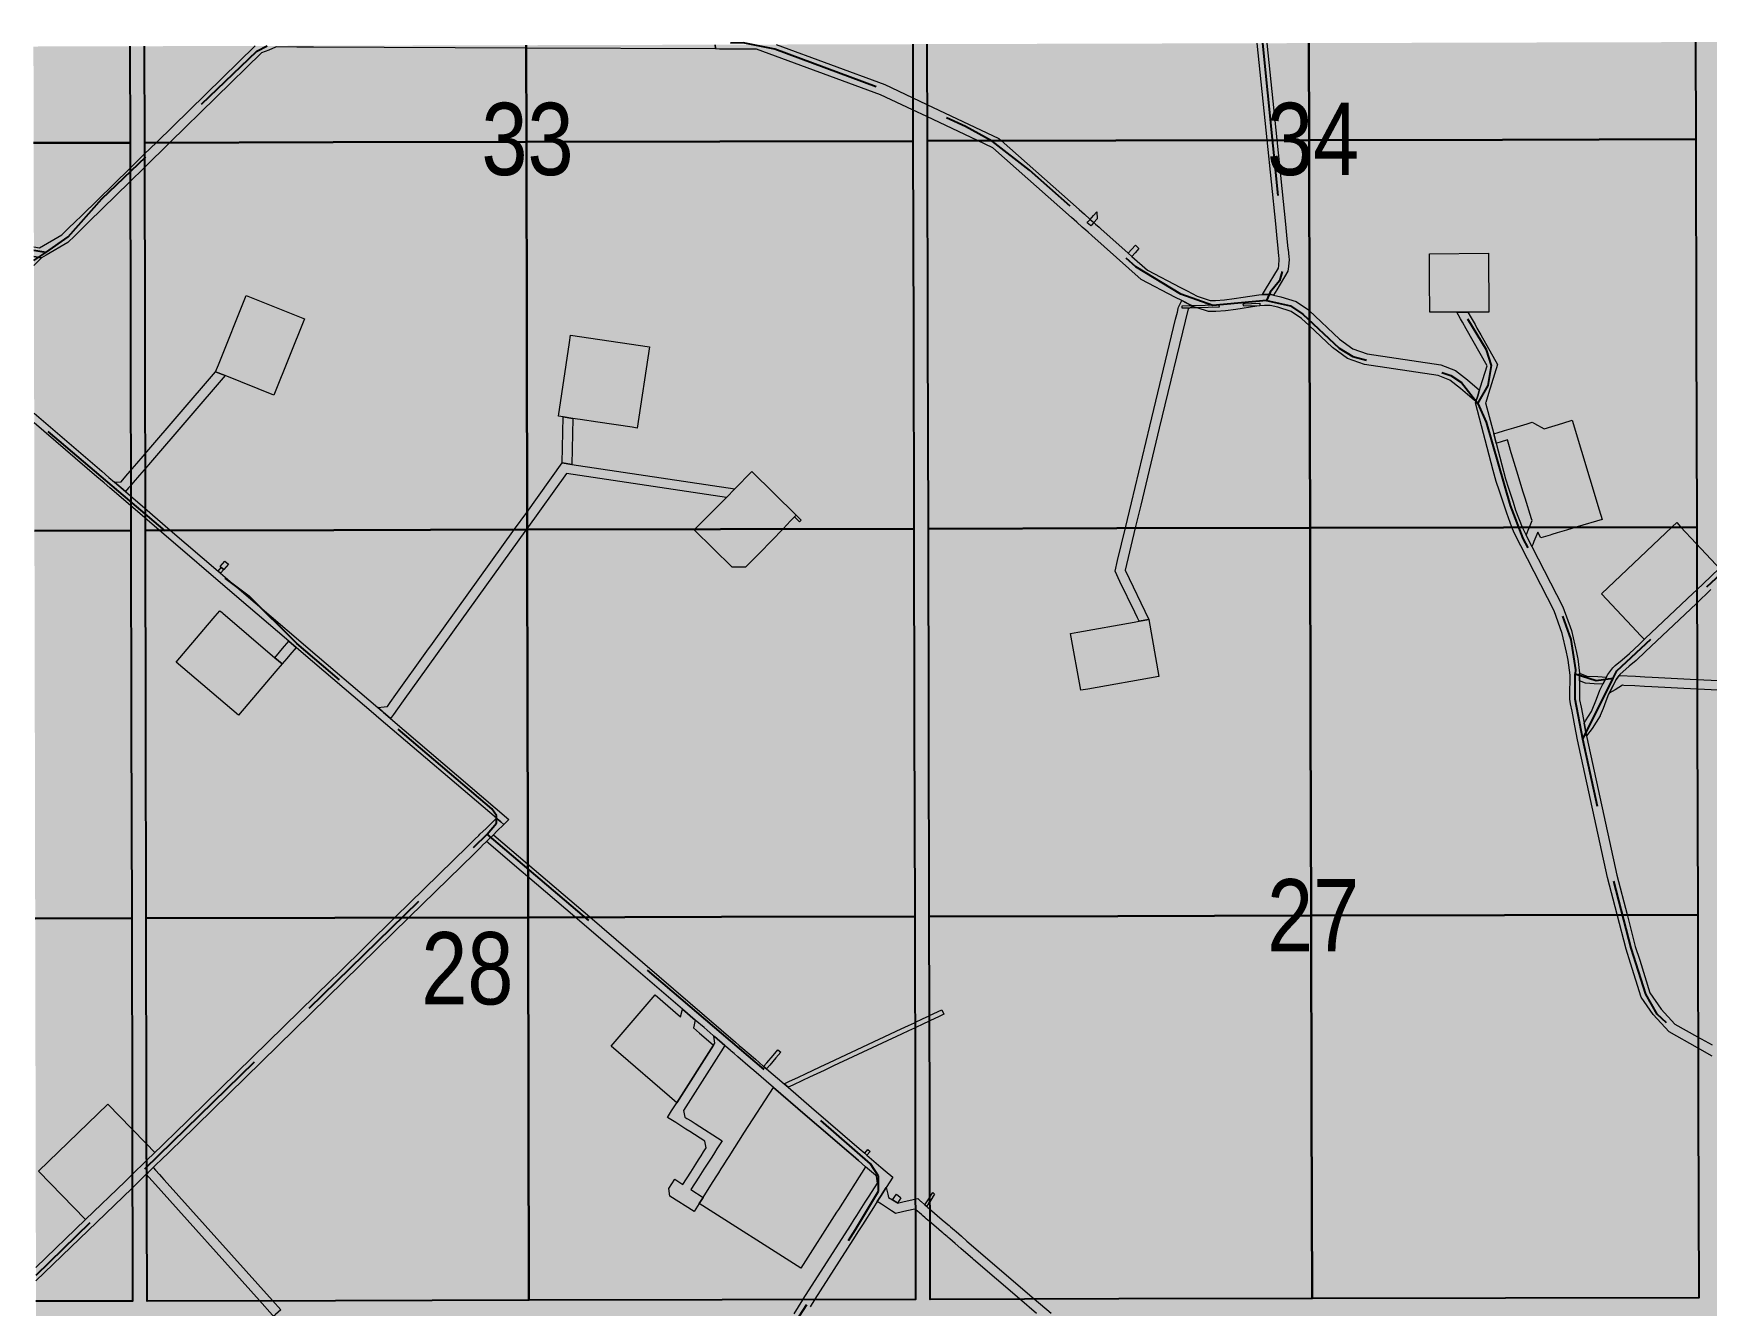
# Model space of a CAD drawing. Extents: x 408473 to 428843, y 6046006 to 6059852.
# Drawn here: x 423449.5 to 423796.2, y 6050991.9 to 6051255.6 of the extents above; entities that cross this region are included whole.
import ezdxf

# ---------------------------------------------------------------- set-up
doc = ezdxf.new("R2010")
doc.units = 0
doc.header["$LTSCALE"] = 5
doc.linetypes.add('DASHED2', pattern=[9.525, 6.35, -3.175])
doc.layers.add('AS-ROUTEMAP', color=35, linetype='Continuous', lineweight=0)
for name, color, linetype in [('Quarters', 8, 'Continuous'), ('RoadSeg', 57, 'DASHED2'), ('S-7', 6, 'Continuous')]:
    doc.layers.add(name, color=color, linetype=linetype)
doc.layers.add('ROUTE-MAP-BACKGROUND-H', color=7, linetype='Continuous', true_color=0xf0ebff)
doc.styles.add('120', font='ARIALN.TTF', dxfattribs={"height": 13})

msp = doc.modelspace()

# ---------------------------------------------------------------- hatches: boundary and pattern name
at = {"layer": 'ROUTE-MAP-BACKGROUND-H'}
h = msp.add_hatch(color=256, dxfattribs=at)
h.dxf.hatch_style = 1
h.paths.add_polyline_path([(423449.458, 6051252.874), (424462.715, 6051255.579), (424466.576, 6050327.645), (423451.314, 6050324.905)])

# ---------------------------------------------------------------- linework, layer by layer
at = {"layer": 'AS-ROUTEMAP', "flags": 128}
for points in [[(423449.541, 6051211.348), (423450.735, 6051211.154), (423455.367, 6051213.862), (423456.806, 6051215.27), (423458.05, 6051216.486), (423459.478, 6051217.883), (423469.403, 6051227.593), (423471.723, 6051229.862), (423472.411, 6051230.535), (423474.942, 6051233.011), (423495.372, 6051252.997)], [(423590.748, 6051253.252), (423590.763, 6051252.989), (423590.779, 6051252.707), (423590.799, 6051252.36), (423551.464, 6051252.545), (423507.509, 6051252.752), (423505.511, 6051252.762), (423504.013, 6051252.769), (423499.816, 6051252.789), (423499.626, 6051252.712), (423498.232, 6051252.147), (423496.745, 6051251.545), (423477.805, 6051233.017), (423472.417, 6051227.746), (423469.409, 6051224.803), (423460.876, 6051216.456), (423459.448, 6051215.059), (423458.028, 6051213.669), (423456.588, 6051212.261), (423452.115, 6051209.646), (423451.107, 6051209.059), (423449.545, 6051209.321)], [(423603.343, 6051253.285), (423625.88, 6051245.003), (423631.589, 6051242.299), (423634.606, 6051240.87), (423649.536, 6051233.799), (423649.991, 6051233.396), (423666.133, 6051219.092), (423667.255, 6051218.097), (423668.379, 6051217.102), (423668.439, 6051217.049), (423669.13, 6051216.435), (423669.193, 6051216.382), (423669.539, 6051216.076), (423670.283, 6051215.416), (423670.677, 6051215.071), (423676.347, 6051210.044), (423677.095, 6051209.382), (423680.35, 6051206.5), (423687.182, 6051202.901), (423688.522, 6051202.221), (423690.646, 6051201.11), (423693.327, 6051200.252), (423694.4, 6051200.237), (423696.27, 6051200.371), (423698.267, 6051200.621), (423700.145, 6051200.941), (423703.423, 6051201.434), (423704.126, 6051201.445), (423705.983, 6051201.472), (423706.449, 6051201.366), (423707.94, 6051201.026), (423711.12, 6051200.013), (423713.693, 6051198.294), (423713.813, 6051198.181), (423720.133, 6051192.231), (423722.845, 6051190.242), (423725.84, 6051189.186), (423741.147, 6051186.895), (423744.153, 6051185.737), (423746.654, 6051183.776), (423749.122, 6051181.667), (423749.079, 6051181.53), (423748.752, 6051180.479), (423748.383, 6051179.295), (423747.636, 6051179.935), (423745.208, 6051182.008), (423743.013, 6051183.729), (423740.561, 6051184.674), (423725.287, 6051186.96), (423721.767, 6051188.201), (423718.669, 6051190.472), (423713.821, 6051195.037), (423712.265, 6051196.501), (423710.12, 6051197.935), (423707.339, 6051198.821), (423705.743, 6051199.184), (423704.591, 6051199.167), (423703.592, 6051199.152), (423702.951, 6051199.067), (423698.604, 6051198.361), (423696.493, 6051198.097), (423694.466, 6051197.952), (423692.97, 6051197.973), (423690.641, 6051198.716), (423689.749, 6051198.996), (423689.413, 6051199.176), (423687.464, 6051200.214), (423686.119, 6051200.881), (423679.046, 6051204.602), (423668.757, 6051213.721), (423668.013, 6051214.381), (423667.552, 6051214.785), (423666.805, 6051215.45), (423665.682, 6051216.446), (423664.561, 6051217.438), (423648.268, 6051231.869), (423645.062, 6051233.386), (423634.612, 6051238.335), (423631.595, 6051239.754), (423624.997, 6051242.881), (423599.323, 6051252.32), (423591.6, 6051252.356), (423590.799, 6051252.36), (423590.779, 6051252.707), (423590.763, 6051252.989), (423590.748, 6051253.252)], [(423705.085, 6051253.557), (423707.128, 6051233.523), (423708.909, 6051216.049), (423709.216, 6051213.038), (423709.42, 6051211.031), (423709.445, 6051210.787), (423709.6, 6051209.267), (423709.652, 6051208.763), (423709.515, 6051207.27), (423709.417, 6051206.302), (423707.101, 6051202.451), (423706.449, 6051201.366), (423705.983, 6051201.472), (423704.129, 6051201.445), (423704.775, 6051202.496), (423707.467, 6051206.902), (423707.512, 6051207.461), (423707.644, 6051208.76), (423707.624, 6051208.955), (423707.572, 6051209.462), (423707.417, 6051210.982), (423707.404, 6051211.108), (423707.2, 6051213.115), (423706.893, 6051216.126), (423705.119, 6051233.518), (423703.077, 6051253.551)], [(423449.545, 6051209.321), (423451.107, 6051209.059), (423449.549, 6051207.508)], [(423797.356, 6051043.655), (423794.337, 6051045.343), (423788.424, 6051048.649), (423785.103, 6051052.224), (423782.633, 6051055.837), (423780.439, 6051062.898), (423779.496, 6051065.794), (423777.648, 6051072.952), (423775.662, 6051080.646), (423769.433, 6051109.212), (423768.886, 6051112.073), (423768.595, 6051113.592), (423768.305, 6051115.104), (423768.015, 6051116.623), (423767.828, 6051117.597), (423767.835, 6051118.194), (423767.883, 6051122.602), (423767.535, 6051125.668), (423767.375, 6051126.371), (423767.145, 6051127.375), (423766.286, 6051131.2), (423764.588, 6051135.917), (423756.287, 6051152.111), (423755.847, 6051153.266), (423754.759, 6051156.125), (423753.725, 6051159.277), (423753.26, 6051160.697), (423752.587, 6051162.693), (423751.977, 6051165.018), (423748.302, 6051179.022), (423748.386, 6051179.29), (423748.755, 6051180.475), (423749.083, 6051181.527), (423749.125, 6051181.661), (423749.337, 6051182.343), (423750.7, 6051186.721), (423746.395, 6051194.353), (423745.601, 6051195.762), (423745.204, 6051196.466), (423744.429, 6051197.844), (423746.729, 6051197.844), (423747.407, 6051196.64), (423748.196, 6051195.239), (423748.593, 6051194.534), (423749.386, 6051193.125), (423752.864, 6051186.951), (423750.991, 6051180.933), (423750.408, 6051179.065), (423750.393, 6051179.014), (423752.075, 6051172.584), (423752.579, 6051170.65), (423754.498, 6051163.278), (423755.14, 6051161.309), (423755.608, 6051159.873), (423756.077, 6051158.436), (423756.606, 6051156.811), (423757.959, 6051153.271), (423758.083, 6051152.947), (423758.782, 6051151.586), (423759.983, 6051149.248), (423766.404, 6051136.762), (423768.194, 6051131.811), (423769.219, 6051127.277), (423769.447, 6051126.265), (423769.513, 6051125.974), (423769.863, 6051123.002), (423769.881, 6051122.641), (423769.868, 6051121.392), (423769.843, 6051119.137), (423769.829, 6051117.775), (423769.881, 6051117.5), (423770.172, 6051115.981), (423770.461, 6051114.469), (423770.752, 6051112.95), (423770.878, 6051112.28), (423771.326, 6051109.932), (423771.353, 6051109.795), (423771.385, 6051109.638), (423777.606, 6051081.108), (423779.71, 6051072.956), (423781.417, 6051066.345), (423782.347, 6051063.491), (423784.452, 6051056.716), (423786.753, 6051053.351), (423789.608, 6051050.277), (423794.331, 6051047.635), (423797.349, 6051045.947)], [(423449.61, 6051176.859), (423463.595, 6051164.854), (423465.111, 6051163.552), (423466.244, 6051162.58), (423468.523, 6051160.624), (423469.538, 6051159.753), (423472.557, 6051157.162), (423477.804, 6051152.657), (423487.719, 6051144.146), (423488.249, 6051143.691), (423492.589, 6051139.966), (423504.883, 6051129.471), (423506.403, 6051128.174), (423520.804, 6051115.882), (423521.7, 6051115.117), (423521.943, 6051114.91), (423523.467, 6051113.609), (423547.991, 6051092.676), (423546.916, 6051091.623), (423546.289, 6051092.158), (423545.52, 6051092.815), (423545.39, 6051092.925), (423521.065, 6051113.686), (423519.921, 6051114.662), (423505.429, 6051127.032), (423503.909, 6051128.329), (423502.389, 6051129.627), (423491.615, 6051138.827), (423475.509, 6051152.652), (423472.561, 6051155.182), (423469.542, 6051157.773), (423465.272, 6051161.438), (423464.135, 6051162.414), (423462.619, 6051163.715), (423449.614, 6051174.878)], [(423797.094, 6051140.307), (423794.088, 6051137.462), (423784.641, 6051128.52), (423783.553, 6051127.49), (423781.6, 6051125.643), (423780.169, 6051124.416), (423778.228, 6051122.754), (423778.044, 6051122.517), (423777.423, 6051121.671), (423776.811, 6051120.467), (423775.981, 6051118.838), (423775.88, 6051118.636), (423775.305, 6051117.164), (423774.733, 6051115.699), (423774.151, 6051114.229), (423774.136, 6051114.169), (423772.47, 6051111.55), (423772.47, 6051111.55), (423771.309, 6051110.033), (423770.879, 6051112.281), (423770.807, 6051112.656), (423771.098, 6051113.113), (423772.344, 6051115.07), (423772.479, 6051115.417), (423773.203, 6051117.271), (423773.777, 6051118.741), (423774.058, 6051119.461), (423774.683, 6051120.688), (423775.442, 6051122.18), (423775.668, 6051122.634), (423775.719, 6051122.729), (423776.759, 6051124.125), (423777.11, 6051124.425), (423777.273, 6051124.564), (423778.709, 6051125.793), (423780.23, 6051127.093), (423782.188, 6051128.947), (423783.277, 6051129.977), (423783.466, 6051130.156), (423793.395, 6051139.555), (423794.08, 6051140.204), (423797.086, 6051143.049)], [(423449.964, 6050999.808), (423460.247, 6051009.748), (423468.434, 6051017.663), (423469.817, 6051019), (423472.825, 6051021.906), (423474.615, 6051023.636), (423475.959, 6051024.935), (423476.323, 6051025.286), (423477.033, 6051025.982), (423478.462, 6051027.381), (423511.122, 6051059.365), (423512.576, 6051060.788), (423524.43, 6051072.398), (423539.493, 6051087.15), (423540.952, 6051088.579), (423541.776, 6051089.386), (423541.992, 6051089.597), (423543.241, 6051090.822), (423543.957, 6051091.522), (423545.39, 6051092.925), (423545.52, 6051092.815), (423546.289, 6051092.158), (423546.916, 6051091.623), (423545.483, 6051090.219), (423544.767, 6051089.518), (423543.699, 6051088.472), (423543.595, 6051088.37), (423543.334, 6051088.115), (423542.394, 6051087.194), (423542.283, 6051087.085), (423540.826, 6051085.658), (423527.292, 6051072.405), (423479.804, 6051025.888), (423478.375, 6051024.488), (423477.715, 6051023.855), (423477.299, 6051023.445), (423476.222, 6051022.407), (423474.635, 6051020.875), (423474.279, 6051020.531), (423473.983, 6051020.246), (423473.2, 6051019.49), (423472.831, 6051019.133), (423472.155, 6051018.481), (423469.823, 6051016.226), (423449.97, 6050997.034)], [(423607.09, 6050990.209), (423608.919, 6050993.112), (423608.993, 6050993.227), (423618.762, 6051008.517), (423619.568, 6051009.779), (423620.085, 6051010.589), (423621.831, 6051013.33), (423622.635, 6051014.593), (423624.372, 6051017.319), (423624.156, 6051018.784), (423623.985, 6051018.931), (423621.917, 6051020.705), (423620.44, 6051021.972), (423619.303, 6051022.947), (423618.023, 6051024.046), (423615.042, 6051026.606), (423609.399, 6051031.454), (423602.789, 6051037.143), (423598.743, 6051040.626), (423597.978, 6051041.285), (423595.405, 6051043.5), (423594.641, 6051044.158), (423594.036, 6051044.679), (423593.877, 6051044.819), (423592.854, 6051045.726), (423592.731, 6051045.832), (423590.567, 6051047.695), (423590.444, 6051047.801), (423590.321, 6051047.906), (423588.427, 6051049.533), (423586.589, 6051051.112), (423583.939, 6051053.389), (423571.423, 6051064.144), (423561.653, 6051072.48), (423551.836, 6051080.858), (423550.534, 6051081.969), (423543.83, 6051087.691), (423543.759, 6051087.752), (423543.334, 6051088.115), (423543.595, 6051088.37), (423543.699, 6051088.472), (423544.767, 6051089.518), (423544.893, 6051089.411), (423551.831, 6051083.489), (423564.724, 6051072.487), (423572.723, 6051065.661), (423594.961, 6051046.517), (423595.726, 6051045.859), (423596.491, 6051045.201), (423599.064, 6051042.986), (423599.829, 6051042.328), (423600.775, 6051041.512), (423601.381, 6051040.991), (423604.998, 6051037.878), (423605.827, 6051037.164), (423610.701, 6051032.969), (423620.604, 6051024.467), (423621.741, 6051023.491), (423622.195, 6051023.101), (423625.073, 6051020.638), (423625.986, 6051019.858), (423627.547, 6051018.533), (423626.202, 6051016.425), (423624.984, 6051014.516), (423624.327, 6051013.488), (423623.533, 6051012.243), (423621.266, 6051008.694), (423620.461, 6051007.431), (423619.262, 6051005.55), (423611.371, 6050993.232), (423610.385, 6050991.694)], [(423657.304, 6050990.318), (423653.805, 6050993.324), (423644.294, 6051001.492), (423644.038, 6051001.711), (423642.179, 6051003.307), (423641.615, 6051003.792), (423640.479, 6051004.768), (423639.342, 6051005.744), (423639.033, 6051006.01), (423638.775, 6051006.231), (423638.205, 6051006.721), (423637.896, 6051006.986), (423637.633, 6051007.212), (423636.497, 6051008.188), (423635.15, 6051009.344), (423634.488, 6051009.912), (423634.23, 6051010.133), (423633.718, 6051010.572), (423633.481, 6051010.774), (423632.339, 6051011.755), (423632.186, 6051011.886), (423632.13, 6051011.933), (423630.445, 6051011.56), (423628.373, 6051011.101), (423628.135, 6051011.048), (423627.437, 6051011.493), (423627.272, 6051011.601), (423626.433, 6051012.147), (423625.169, 6051012.95), (423624.327, 6051013.488), (423624.984, 6051014.516), (423626.202, 6051016.425), (423626.507, 6051015.046), (423626.659, 6051014.358), (423627.502, 6051013.821), (423628.349, 6051013.286), (423628.349, 6051013.286), (423628.516, 6051013.181), (423629.901, 6051013.493), (423632.125, 6051013.98), (423632.698, 6051014.105), (423633.281, 6051013.603), (423633.432, 6051013.474), (423634.196, 6051012.817), (423634.575, 6051012.491), (423634.812, 6051012.288), (423635.144, 6051012.003), (423637.8, 6051009.707), (423638.565, 6051009.062), (423638.938, 6051008.729), (423639.199, 6051008.505), (423639.507, 6051008.24), (423640.335, 6051007.528), (423640.644, 6051007.262), (423641.781, 6051006.286), (423642.918, 6051005.311), (423656.865, 6050993.331), (423660.362, 6050990.325)]]:
    msp.add_lwpolyline(points, dxfattribs=at)
for points in [[(423668.716, 6051215.846), (423668.58, 6051215.693), (423668.49, 6051215.774), (423667.835, 6051216.359), (423667.972, 6051216.516), (423668.439, 6051217.047), (423669.142, 6051217.875), (423669.816, 6051218.615), (423669.904, 6051217.189), (423669.193, 6051216.379), (423668.716, 6051215.846)], [(423677.762, 6051210.122), (423677.094, 6051209.379), (423676.346, 6051210.041), (423677.02, 6051210.79), (423677.822, 6051211.681), (423678.564, 6051211.013), (423677.762, 6051210.122)], [(423750.972, 6051210.043), (423751.038, 6051197.839), (423747.875, 6051197.843), (423746.729, 6051197.844), (423744.428, 6051197.838), (423742.853, 6051197.835), (423742.351, 6051197.834), (423741.343, 6051197.824), (423738.842, 6051197.801), (423738.783, 6051204.461), (423738.77, 6051205.967), (423738.765, 6051206.469), (423738.752, 6051207.976), (423738.735, 6051209.916), (423750.972, 6051210.043)], [(423505.594, 6051196.418), (423499.274, 6051180.649), (423489.174, 6051184.696), (423487.215, 6051185.481), (423487.774, 6051186.877), (423493.533, 6051201.252), (423505.594, 6051196.418)], [(423680.612, 6051134.137), (423678.57, 6051133.774), (423678.224, 6051134.493), (423677.67, 6051135.642), (423674.594, 6051142.028), (423673.591, 6051144.111), (423674.129, 6051146.348), (423675.749, 6051153.09), (423677.005, 6051158.317), (423680.829, 6051174.223), (423686.148, 6051196.347), (423686.509, 6051197.85), (423686.69, 6051198.601), (423686.75, 6051198.852), (423686.883, 6051199.104), (423687.466, 6051200.21), (423689.406, 6051199.175), (423689.751, 6051198.991), (423689.055, 6051198.664), (423688.721, 6051198.508), (423682.771, 6051173.756), (423678.947, 6051157.85), (423677.804, 6051153.095), (423675.699, 6051144.336), (423680.612, 6051134.137)], [(423689.055, 6051198.664), (423687.503, 6051198.613), (423687.495, 6051199.113), (423689.415, 6051199.173), (423695.097, 6051199.362), (423695.133, 6051199.197), (423695.204, 6051198.866), (423690.641, 6051198.716), (423689.055, 6051198.664)], [(423703.592, 6051199.152), (423700.262, 6051199.043), (423700.228, 6051199.209), (423700.159, 6051199.539), (423703.585, 6051199.652), (423703.592, 6051199.152)], [(423577.1, 6051190.611), (423574.589, 6051173.804), (423573.562, 6051173.958), (423566.402, 6051175.033), (423562.728, 6051175.585), (423562.231, 6051175.659), (423561.235, 6051175.809), (423559.244, 6051176.107), (423558.254, 6051176.256), (423560.551, 6051191.564), (423560.774, 6051193.05), (423577.1, 6051190.611)], [(423469.173, 6051161.382), (423468.523, 6051160.624), (423466.244, 6051162.58), (423467.66, 6051162.682), (423468.634, 6051163.82), (423469.528, 6051164.864), (423469.934, 6051165.338), (423470.91, 6051166.475), (423472.21, 6051167.991), (423472.534, 6051168.369), (423487.215, 6051185.481), (423489.174, 6051184.696), (423473.727, 6051166.69), (423472.541, 6051165.307), (423472.426, 6051165.174), (423471.45, 6051164.036), (423470.149, 6051162.52), (423469.534, 6051161.803), (423469.173, 6051161.382)], [(423559.039, 6051166.557), (423559.244, 6051176.107), (423561.235, 6051175.809), (423561.03, 6051166.258), (423559.039, 6051166.557)], [(423561.235, 6051175.809), (423561.03, 6051166.258), (423559.039, 6051166.557), (423559.244, 6051176.107), (423561.235, 6051175.809)], [(423768.312, 6051175.42), (423773.921, 6051156.829), (423774.516, 6051154.858), (423769.36, 6051153.296), (423767.19, 6051152.639), (423765.257, 6051152.053), (423764.131, 6051151.713), (423763.806, 6051151.614), (423761.838, 6051151.017), (423761.227, 6051152.251), (423760.417, 6051150.292), (423760.163, 6051149.678), (423759.983, 6051149.248), (423758.782, 6051151.586), (423758.98, 6051152.058), (423759.235, 6051152.67), (423759.486, 6051153.274), (423760.048, 6051154.623), (423759.872, 6051154.978), (423758.572, 6051159.266), (423758.138, 6051160.697), (423757.156, 6051163.935), (423755.778, 6051168.48), (423755.723, 6051168.664), (423755.199, 6051170.391), (423754.909, 6051171.349), (423753.379, 6051170.889), (423752.901, 6051170.745), (423752.579, 6051170.65), (423752.075, 6051172.584), (423752.322, 6051172.657), (423752.799, 6051172.8), (423754.329, 6051173.26), (423755.286, 6051173.551), (423756.242, 6051173.841), (423758.981, 6051174.674), (423760.066, 6051175.004), (423760.521, 6051174.76), (423762.559, 6051173.671), (423766.4, 6051174.84), (423768.312, 6051175.42)], [(423561.03, 6051166.258), (423594.788, 6051161.195), (423593.055, 6051159.435), (423559.949, 6051164.401), (423551.68, 6051152.888), (423551.631, 6051152.82), (423526.099, 6051117.274), (423524.926, 6051115.64), (423524.052, 6051114.424), (423523.467, 6051113.609), (423521.943, 6051114.91), (423521.7, 6051115.117), (423520.804, 6051115.882), (423522.153, 6051116.044), (423522.813, 6051116.124), (423523.4, 6051116.942), (423524.574, 6051118.575), (423531.002, 6051127.524), (423532.168, 6051129.146), (423549.168, 6051152.814), (423551.673, 6051156.301), (423559.039, 6051166.557), (423561.03, 6051166.258)], [(423597.045, 6051144.99), (423594.23, 6051144.967), (423586.401, 6051152.673), (423586.62, 6051152.895), (423593.055, 6051159.435), (423594.788, 6051161.195), (423598.31, 6051164.774), (423607.5, 6051155.728), (423607.156, 6051155.373), (423606.362, 6051154.554), (423604.792, 6051152.935), (423599.961, 6051147.953), (423597.045, 6051144.99)], [(423608.577, 6051154.688), (423608.232, 6051154.332), (423607.156, 6051155.373), (423607.5, 6051155.728), (423608.577, 6051154.688)], [(423783.466, 6051130.156), (423783.277, 6051129.977), (423783.152, 6051130.11), (423782.469, 6051130.84), (423780.772, 6051132.651), (423779.682, 6051133.816), (423774.402, 6051139.453), (423789.073, 6051153.34), (423789.996, 6051154.214), (423790.811, 6051153.344), (423794.054, 6051149.884), (423797.076, 6051146.659), (423798.191, 6051145.47), (423798.874, 6051144.741), (423797.086, 6051143.049), (423794.08, 6051140.204), (423793.395, 6051139.555), (423783.466, 6051130.156)], [(423488.897, 6051144.452), (423488.249, 6051143.691), (423487.719, 6051144.146), (423488.366, 6051144.907), (423488.897, 6051144.452)], [(423489.873, 6051145.589), (423488.897, 6051144.452), (423488.366, 6051144.907), (423488.139, 6051145.103), (423489.115, 6051146.24), (423489.873, 6051145.589)], [(423499.694, 6051123.389), (423491.916, 6051114.274), (423479.002, 6051125.296), (423485.53, 6051132.946), (423487.106, 6051134.792), (423488.078, 6051135.932), (423488.539, 6051135.541), (423488.69, 6051135.413), (423499.472, 6051126.208), (423500.992, 6051124.911), (423499.694, 6051123.389)], [(423667.958, 6051119.717), (423666.495, 6051119.452), (423664.397, 6051131.251), (423665.862, 6051131.516), (423677.553, 6051133.594), (423678.57, 6051133.774), (423680.612, 6051134.137), (423682.708, 6051122.339), (423667.958, 6051119.717)], [(423501.967, 6051126.052), (423500.992, 6051124.911), (423499.472, 6051126.208), (423500.447, 6051127.349), (423501.094, 6051128.108), (423502.389, 6051129.627), (423503.909, 6051128.329), (423502.614, 6051126.811), (423501.967, 6051126.052)], [(423775.442, 6051122.18), (423774.683, 6051120.688), (423772.908, 6051120.801), (423771.082, 6051120.918), (423769.868, 6051121.392), (423769.881, 6051122.641), (423769.863, 6051123.002), (423771.395, 6051122.404), (423773.677, 6051122.278), (423775.442, 6051122.18)], [(423803.84, 6051121.209), (423803.739, 6051119.213), (423803.662, 6051117.716), (423802.242, 6051119.289), (423797.15, 6051119.549), (423794.357, 6051119.69), (423794.136, 6051119.702), (423784.817, 6051120.177), (423783.318, 6051120.254), (423781.319, 6051120.356), (423779.015, 6051120.474), (423778.795, 6051120.485), (423777.243, 6051119.578), (423775.981, 6051118.838), (423776.811, 6051120.467), (423777.423, 6051121.671), (423778.044, 6051122.517), (423781.425, 6051122.351), (423783.422, 6051122.25), (423784.919, 6051122.174), (423794.13, 6051121.704), (423797.144, 6051121.55), (423803.84, 6051121.209)], [(423578.28, 6051056.303), (423583.57, 6051051.748), (423583.939, 6051053.389), (423586.589, 6051051.112), (423586.22, 6051049.468), (423587.455, 6051048.404), (423589.347, 6051046.776), (423590.39, 6051045.878), (423582.8, 6051033.963), (423569.158, 6051045.706), (423578.28, 6051056.303)], [(423606.818, 6051037.629), (423605.827, 6051037.164), (423604.998, 6051037.878), (423605.988, 6051038.343), (423607.97, 6051039.273), (423609.48, 6051039.98), (423612.46, 6051041.378), (423614.443, 6051042.308), (423629.309, 6051049.28), (423630.771, 6051049.965), (423632.039, 6051050.56), (423632.234, 6051050.651), (423633.694, 6051051.336), (423635.05, 6051051.972), (423635.158, 6051052.023), (423637.673, 6051053.202), (423638.097, 6051052.298), (423637.179, 6051051.868), (423635.214, 6051050.946), (423635.052, 6051050.87), (423633.75, 6051050.26), (423632.291, 6051049.575), (423632.042, 6051049.458), (423630.827, 6051048.889), (423629.365, 6051048.203), (423615.273, 6051041.594), (423613.29, 6051040.664), (423610.304, 6051039.264), (423608.8, 6051038.559), (423606.818, 6051037.629)], [(423587.338, 6051018.52), (423585.718, 6051015.973), (423588.241, 6051014.363), (423587.438, 6051013.097), (423586.363, 6051011.413), (423581.337, 6051014.62), (423581.127, 6051016.211), (423582.348, 6051018.123), (423584.033, 6051017.048), (423585.657, 6051019.593), (423586.728, 6051021.27), (423587.265, 6051022.111), (423587.802, 6051022.953), (423588.34, 6051023.796), (423588.871, 6051024.628), (423588.567, 6051026.008), (423585.504, 6051027.984), (423584.66, 6051028.518), (423583.817, 6051029.053), (423582.552, 6051029.855), (423580.863, 6051030.924), (423581.715, 6051032.261), (423582.8, 6051033.963), (423590.39, 6051045.878), (423590.663, 6051046.307), (423590.444, 6051047.801), (423590.567, 6051047.695), (423592.731, 6051045.832), (423591.93, 6051044.553), (423584.159, 6051032.374), (423584.465, 6051030.996), (423584.886, 6051030.728), (423585.728, 6051030.19), (423586.57, 6051029.653), (423592.168, 6051026.08), (423591.098, 6051024.403), (423590.56, 6051023.559), (423590.017, 6051022.71), (423589.486, 6051021.877), (423588.939, 6051021.041), (423588.404, 6051020.197), (423587.338, 6051018.52)], [(423602.033, 6051041.748), (423601.381, 6051040.991), (423600.775, 6051041.512), (423601.427, 6051042.269), (423602.73, 6051043.783), (423603.724, 6051044.938), (423604.33, 6051044.417), (423603.336, 6051043.262), (423602.033, 6051041.748)], [(423619.303, 6051022.947), (423620.44, 6051021.972), (423621.917, 6051020.705), (423616.281, 6051011.877), (423615.886, 6051011.258), (423608.483, 6050999.663), (423587.438, 6051013.097), (423588.241, 6051014.363), (423589.856, 6051016.913), (423590.926, 6051018.601), (423591.463, 6051019.443), (423591.997, 6051020.284), (423592.535, 6051021.126), (423593.072, 6051021.969), (423593.61, 6051022.811), (423596.833, 6051027.843), (423602.789, 6051037.143), (423609.399, 6051031.454), (423615.042, 6051026.606), (423618.023, 6051024.046), (423619.303, 6051022.947)], [(423468.434, 6051017.663), (423460.247, 6051009.748), (423450.525, 6051019.809), (423464.894, 6051033.695), (423469.798, 6051028.62), (423472.818, 6051025.495), (423474.615, 6051023.636), (423472.825, 6051021.907), (423469.817, 6051019), (423468.434, 6051017.663)], [(423622.845, 6051023.858), (423622.195, 6051023.101), (423621.741, 6051023.491), (423622.39, 6051024.248), (423622.845, 6051023.858)], [(423499.523, 6050989.975), (423499.234, 6050989.716), (423499.002, 6050989.974), (423496.305, 6050992.982), (423474.118, 6051017.719), (423473.308, 6051018.623), (423472.885, 6051019.094), (423472.831, 6051019.143), (423473.2, 6051019.49), (423473.983, 6051020.246), (423474.278, 6051020.53), (423474.306, 6051020.496), (423474.743, 6051020.009), (423475.556, 6051019.102), (423476.019, 6051018.587), (423476.485, 6051018.073), (423476.569, 6051017.981), (423498.993, 6050992.988), (423500.725, 6050991.058), (423499.612, 6050990.056), (423499.523, 6050989.975)], [(423629.199, 6051014.25), (423628.516, 6051013.181), (423628.349, 6051013.286), (423627.502, 6051013.821), (423628.281, 6051015.039), (423629.048, 6051014.38), (423629.199, 6051014.25)], [(423635.933, 6051014.618), (423635.14, 6051013.322), (423635.111, 6051013.347), (423634.574, 6051012.492), (423634.196, 6051012.817), (423634.739, 6051013.668), (423635.138, 6051014.293), (423635.553, 6051014.943), (423635.815, 6051015.353), (423636.194, 6051015.028), (423635.933, 6051014.618)]]:
    msp.add_lwpolyline(points, close=True, dxfattribs=at)
at = {"layer": 'Quarters', "flags": 128}
for points in [[(423469.458, 6051252.928), (423469.498, 6051232.928), (423449.498, 6051232.884)], [(423551.568, 6051253.147), (423551.612, 6051233.109), (423511.56, 6051233.021), (423472.512, 6051232.934), (423472.472, 6051252.936)], [(423631.668, 6051253.361), (423631.716, 6051233.286), (423591.664, 6051233.197), (423551.612, 6051233.109), (423551.568, 6051253.147)], [(423713.778, 6051253.58), (423713.829, 6051233.467), (423673.777, 6051233.378), (423634.73, 6051233.292), (423634.683, 6051253.369)], [(423793.878, 6051253.794), (423793.932, 6051233.643), (423753.881, 6051233.555), (423713.829, 6051233.467), (423713.778, 6051253.58)], [(423449.498, 6051232.884), (423469.498, 6051232.928), (423469.578, 6051192.748), (423469.658, 6051152.568), (423449.659, 6051152.525)], [(423449.659, 6051152.525), (423469.658, 6051152.568), (423469.737, 6051112.389), (423469.817, 6051072.209), (423449.82, 6051072.166)], [(423449.82, 6051072.166), (423469.817, 6051072.209), (423469.903, 6051032.035), (423469.987, 6050992.865), (423449.978, 6050992.819)]]:
    msp.add_lwpolyline(points, dxfattribs=at)
for points in [[(423551.699, 6051192.929), (423551.786, 6051152.749), (423511.731, 6051152.664), (423472.681, 6051152.581), (423472.596, 6051192.758), (423472.512, 6051232.934), (423511.56, 6051233.021), (423551.612, 6051233.109), (423551.699, 6051192.929)], [(423631.81, 6051193.105), (423631.904, 6051152.924), (423591.845, 6051152.836), (423551.786, 6051152.749), (423551.699, 6051192.929), (423551.612, 6051233.109), (423591.664, 6051233.197), (423631.716, 6051233.286), (423631.81, 6051193.105)], [(423713.931, 6051193.286), (423714.032, 6051153.105), (423673.973, 6051153.017), (423634.918, 6051152.931), (423634.824, 6051193.112), (423634.73, 6051233.292), (423673.777, 6051233.378), (423713.829, 6051233.467), (423713.931, 6051193.286)], [(423794.041, 6051193.462), (423794.15, 6051153.281), (423754.091, 6051153.193), (423714.032, 6051153.105), (423713.931, 6051193.286), (423713.829, 6051233.467), (423753.881, 6051233.555), (423793.932, 6051233.643), (423794.041, 6051193.462)], [(423551.873, 6051112.569), (423551.96, 6051072.389), (423511.893, 6051072.301), (423472.831, 6051072.216), (423472.756, 6051112.398), (423472.681, 6051152.581), (423511.731, 6051152.664), (423551.786, 6051152.749), (423551.873, 6051112.569)], [(423631.999, 6051112.744), (423632.093, 6051072.564), (423592.026, 6051072.476), (423551.96, 6051072.389), (423551.873, 6051112.569), (423551.786, 6051152.749), (423591.845, 6051152.836), (423631.904, 6051152.924), (423631.999, 6051112.744)], [(423714.134, 6051112.924), (423714.235, 6051072.743), (423674.169, 6051072.656), (423635.107, 6051072.57), (423635.013, 6051112.751), (423634.918, 6051152.931), (423673.973, 6051153.017), (423714.032, 6051153.105), (423714.134, 6051112.924)], [(423794.259, 6051113.099), (423794.368, 6051072.918), (423754.302, 6051072.831), (423714.235, 6051072.743), (423714.134, 6051112.924), (423714.032, 6051153.105), (423754.091, 6051153.193), (423794.15, 6051153.281), (423794.259, 6051113.099)], [(423552.047, 6051032.208), (423552.132, 6050993.033), (423512.058, 6050992.946), (423472.989, 6050992.861), (423472.911, 6051032.036), (423472.831, 6051072.216), (423511.893, 6051072.301), (423551.96, 6051072.389), (423552.047, 6051032.208)], [(423632.187, 6051032.383), (423632.28, 6050993.208), (423592.206, 6050993.12), (423552.132, 6050993.033), (423552.047, 6051032.208), (423551.96, 6051072.389), (423592.026, 6051072.476), (423632.093, 6051072.564), (423632.187, 6051032.383)], [(423714.337, 6051032.562), (423714.436, 6050993.386), (423674.363, 6050993.299), (423635.294, 6050993.214), (423635.201, 6051032.39), (423635.107, 6051072.57), (423674.169, 6051072.656), (423714.235, 6051072.743), (423714.337, 6051032.562)], [(423794.477, 6051032.737), (423794.583, 6050993.56), (423754.51, 6050993.473), (423714.436, 6050993.386), (423714.337, 6051032.562), (423714.235, 6051072.743), (423754.302, 6051072.831), (423794.368, 6051072.918), (423794.477, 6051032.737)]]:
    msp.add_lwpolyline(points, close=True, dxfattribs=at)
at = {"layer": 'RoadSeg', "flags": 128}
for points in [[(423449.547, 6051208.536), (423451.992, 6051210.153), (423456.616, 6051213.454), (423463.639, 6051221.303), (423495.746, 6051251.89), (423497.875, 6051253.004)], [(423704.952, 6051200.224), (423693.882, 6051199.182), (423687.234, 6051201.533), (423677.915, 6051207.225), (423669.353, 6051214.832), (423668.221, 6051216.306), (423655.889, 6051227.228), (423648.161, 6051233.255), (423642.596, 6051236.33), (423626.346, 6051243.668), (423603.069, 6051252.35), (423596.546, 6051253.606), (423590.35, 6051253.57)], [(423704.143, 6051253.554), (423708.781, 6051207.904), (423707.661, 6051204.281), (423705.714, 6051201.94), (423704.952, 6051200.224), (423709.972, 6051199.135), (423712.51, 6051197.392), (423720.059, 6051190.363), (423722.896, 6051188.626), (423727.923, 6051187.237), (423734.138, 6051186.375), (423736.242, 6051186.121), (423740.451, 6051185.614), (423743.17, 6051184.674), (423745.401, 6051183.224), (423748.793, 6051178.901), (423750.91, 6051182.646), (423751.619, 6051186.758), (423750.547, 6051190.033), (423746.711, 6051196.345)], [(423451.992, 6051210.153), (423449.543, 6051210.575)], [(423748.793, 6051178.901), (423750.477, 6051175.041), (423755.454, 6051157.761), (423758.103, 6051150.924), (423765.818, 6051136.402), (423768.058, 6051129.956), (423768.996, 6051123.68), (423768.987, 6051122.877), (423773.291, 6051121.465), (423776.827, 6051121.937), (423777.595, 6051123.469), (423804.231, 6051148.34), (423808.723, 6051153.136), (423816.537, 6051156.806), (423818.504, 6051158.248), (423823.141, 6051165.546), (423829.591, 6051172.183), (423831.052, 6051173.913), (423836.838, 6051178.939), (423840.594, 6051180.819), (423844.172, 6051181.698), (423845.058, 6051182.316), (423851.617, 6051188.557), (423854.048, 6051191.608), (423854.61, 6051193.32), (423853.838, 6051196.601)], [(423543.485, 6051089.642), (423545.434, 6051091.883), (423545.399, 6051093.481), (423544.47, 6051094.86), (423504.04, 6051129.149), (423494.132, 6051138.925), (423480.818, 6051149.026), (423449.613, 6051175.559)], [(424018.261, 6050581.702), (424015.954, 6050582.05), (424011.865, 6050581.661), (423993.638, 6050578.861), (423986.379, 6050577.203), (423978.642, 6050588.226), (423965.501, 6050617.718), (423955.104, 6050636.079), (423952.52, 6050644.516), (423952.897, 6050650.121), (423962.378, 6050700.698), (423965.147, 6050711.152), (423965.068, 6050714.748), (423964.22, 6050716.928), (423952.749, 6050729.568), (423949.248, 6050734.288), (423947.477, 6050737.547), (423944.389, 6050746.173), (423942.224, 6050749.224), (423927.831, 6050762.899), (423925.699, 6050764.451), (423916.297, 6050769.341), (423914.264, 6050770.896), (423911.297, 6050774.028), (423905.226, 6050781.99), (423891.923, 6050800.686), (423887.817, 6050805.592), (423864.418, 6050828.963), (423835.433, 6050856.409), (423827.042, 6050865.318), (423822.813, 6050871.322), (423819.171, 6050877.837), (423817.02, 6050884.786), (423817.003, 6050890.082), (423817.604, 6050894.593), (423817.962, 6050896.499), (423819.319, 6050898.428), (423821.008, 6050898.864), (423826.113, 6050898.477), (423832.033, 6050897.408), (423836.565, 6050895.809), (423844.296, 6050894.18), (423847.191, 6050894.344), (423851.267, 6050895.332), (423855.22, 6050897.318), (423861.896, 6050902.761), (423864.825, 6050905.924), (423871.524, 6050914.866), (423873.385, 6050916.606), (423876.839, 6050918.581), (423882.205, 6050919.997), (423886.198, 6050920.186), (423908.146, 6050917.369), (423913.13, 6050917.979), (423916.804, 6050919.06), (423924.221, 6050922.62), (423942.881, 6050933.024), (423932.987, 6050933.007), (423928.466, 6050934.106), (423924.49, 6050937.616), (423915.732, 6050949.616), (423912.033, 6050954.233), (423909.894, 6050956.084), (423902.627, 6050959.323), (423892.694, 6050961.102), (423889.771, 6050962.238), (423878.345, 6050968.282), (423872.765, 6050972.057), (423869.488, 6050975.683), (423863.138, 6050987.237), (423859.221, 6050992.647), (423855.842, 6050996.37), (423850.655, 6051000.453), (423843.375, 6051004.291), (423833.323, 6051011.465), (423826.674, 6051018.415), (423812.71, 6051035.397), (423807.532, 6051039.08), (423789.118, 6051049.37), (423785.955, 6051052.297), (423783.565, 6051056.443), (423780.558, 6051065.971), (423776.734, 6051080.778), (423770.51, 6051109.323), (423768.929, 6051117.583), (423768.987, 6051122.877)], [(423770.51, 6051109.323), (423776.827, 6051121.937)], [(423599.317, 6050963.849), (423597.94, 6050971.913), (423598.765, 6050975.329), (423619.84, 6051007.672), (423624.561, 6051015.671), (423624.593, 6051018.77), (423622.938, 6051021.332), (423605.414, 6051036.537), (423604.487, 6051037.816), (423543.485, 6051089.642), (423449.968, 6050998.189)]]:
    msp.add_lwpolyline(points, dxfattribs=at)

# ---------------------------------------------------------------- texts
at = {"layer": 'S-7', "style": '120'}
msp.add_text('28', height=14.987, dxfattribs=at).set_placement((423529.833, 6051054.346))
at = {"layer": 'S-7', "char_height": 14.987, "width": 23.28815, "attachment_point": 5, "style": '120', "bg_fill": 1, "box_fill_scale": 1.15, "bg_fill_color": 256, "bg_fill_true_color": 15789055}
for s, insert, bg_fill_transparency in [('33', (423551.843, 6051233.611), 13369436), ('34', (423714.648, 6051233.611), 13369441), ('27', (423714.648, 6051072.816), 13369446)]:
    msp.add_mtext(s, dxfattribs=dict(at, insert=insert, bg_fill_transparency=bg_fill_transparency))

doc.saveas('drawing.dxf')
